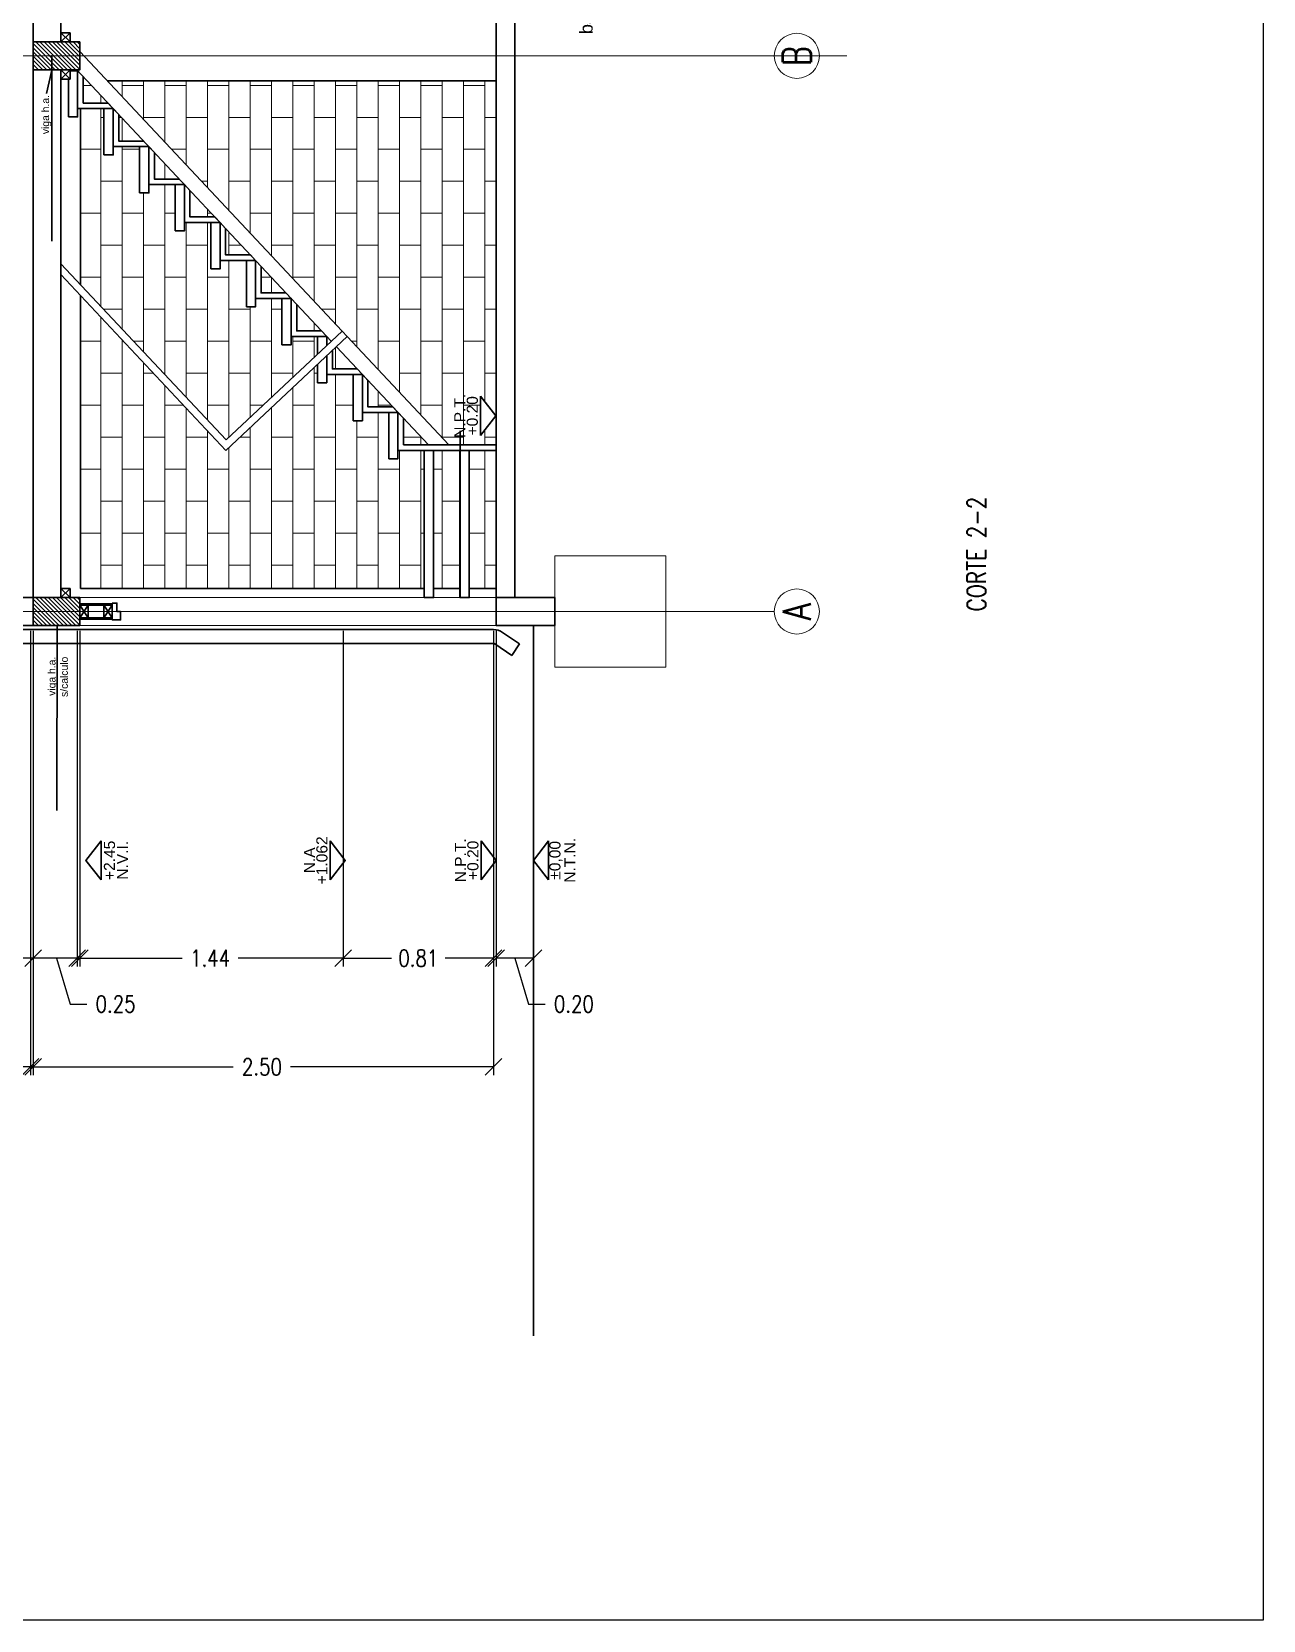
# Model space of a CAD drawing. Header units: metres. Extents: x 45 to 666, y -23 to 325.
# Drawn here: x 128.93 to 135.57, y 60.45 to 69.03 of the extents above; entities that cross this region are included whole.
import ezdxf
from ezdxf.enums import TextEntityAlignment as Align

# ---------------------------------------------------------------- set-up
doc = ezdxf.new("R2010")
doc.units = ezdxf.units.M
doc.header["$LTSCALE"] = 5
doc.header["$MEASUREMENT"] = 0
doc.linetypes.add('HIDDEN', pattern=[0.375, 0.25, -0.125])
doc.layers.get('0').update_dxf_attribs({"color": 30})
doc.layers.get('DEFPOINTS').update_dxf_attribs({"color": 210})
for name, color, linetype, lineweight in [('A-ANNO-DIMS', 3, 'Continuous', 18), ('A-ANNO-NOTE', 7, 'Continuous', 35), ('A-ANNO-SYMB', 3, 'Continuous', 18), ('A-ANNO-TEXT', 3, 'Continuous', 18), ('A-ELEV-MBE1', 7, 'Continuous', 35), ('A-ELEV-PATT', 8, 'Continuous', 18), ('A-FLOR-OVHD', 3, 'HIDDEN', 18), ('A-FURN', 8, 'Continuous', 18), ('A-WALL-BATT', 8, 'BATTING', 18), ('A-WALL-FULL', 7, 'Continuous', 35), ('A-WALL-FULL-EXTR', 7, 'Continuous', 35)]:
    doc.layers.add(name, color=color, linetype=linetype, lineweight=lineweight)
doc.styles.add('E-ARIAL', font='arial.ttf')
doc.styles.add('E-ROMANS', font='romans.shx', dxfattribs={"width": 0.8})
doc.linetypes.add('BATTING', pattern='A,0.0001,-0.1,[134,ltypeshp.shx,S=0.1,R=0,X=-0.1,Y=0],-0.2,[134,ltypeshp.shx,S=0.1,R=180,X=0.1,Y=0],-0.1', length=0.4001)
doc.dimstyles.new('E-0050_TICK_18', dxfattribs={"dimscale": 0.001, "dimtxt": 90, "dimasz": 90, "dimexe": 45, "dimexo": 30, "dimgap": 45, "dimtad": 0, "dimzin": 0, "dimdsep": 46, "dimtxsty": 'E-ROMANS', "dimblk": 'OBLIQUE', "dimcen": 45, "dimclrd": 256, "dimclre": 256, "dimclrt": 256, "dimadec": 0, "dimazin": 0, "dimtfac": 1, "dimtmove": 1, "dimatfit": 3, "dimldrblk": 'OPEN90', "dimfxl": 1, "dimtfill": 1, "dimtolj": 1, "dimtzin": 0, "dimarcsym": 0})
doc.dimstyles.new('E-0200_TICK_12', dxfattribs={"dimscale": 0.001, "dimtxt": 240, "dimasz": 240, "dimexe": 120, "dimexo": 80, "dimgap": 120, "dimtad": 0, "dimzin": 0, "dimdsep": 46, "dimtxsty": 'E-ROMANS', "dimblk": 'OBLIQUE', "dimcen": 120, "dimclrd": 256, "dimclre": 256, "dimclrt": 256, "dimadec": 0, "dimazin": 0, "dimtfac": 1, "dimtmove": 1, "dimatfit": 3, "dimldrblk": 'OPEN90', "dimfxl": 1, "dimtfill": 1, "dimtolj": 1, "dimtzin": 0, "dimlwd": -1, "dimarcsym": 0})

# ---------------------------------------------------------------- blocks, each defined once
blk = doc.blocks.new('_Oblique')
at = {"color": 0, "linetype": 'ByBlock', "lineweight": -2}
blk.add_line((-0.5, -0.5), (0.5, 0.5), dxfattribs=at)
blk = doc.blocks.new('TAG-LEVEL-CO')
for points in [[(0.352, 0.272), (-0.352, 0.272)], [(0.352, 0.272), (0, 0), (-0.352, 0.272)]]:
    blk.add_lwpolyline(points)
at = {"style": 'E-ARIAL'}
for tag, p in [('N.P.T.', (0, 0.486)), ('%%P0,00', (0, 0.262))]:
    blk.add_attdef(tag, text='', height=0.2, dxfattribs=at).set_placement(p, align=Align.BOTTOM_CENTER)
blk = doc.blocks.new('*D620')
at = {"layer": 'A-ANNO-DIMS', "lineweight": -2, "transparency": 16777216}
for p, q in [((131.4329, 65.7948), (131.4329, 63.9831)), ((131.6329, 65.7948), (131.6329, 63.9831)), ((131.6329, 64.0281), (131.4329, 64.0281)), ((131.5329, 64.0281), (131.6072, 63.7806)), ((131.6072, 63.7806), (131.6972, 63.7806))]:
    blk.add_line(p, q, dxfattribs=at)
at = {"layer": 'DEFPOINTS', "color": 0, "transparency": 16777216}
for p in [(131.4329, 65.8248), (131.6329, 65.8248), (131.4329, 64.0281)]:
    blk.add_point(p, dxfattribs=at)
at = {"layer": 'A-ANNO-DIMS', "lineweight": -2, "transparency": 16777216, "xscale": 0.09, "yscale": 0.09, "zscale": 0.09}
for p, rotation in [((131.4329, 64.0281), 180.0000000000012), ((131.6329, 64.0281), 1.199040866595169e-12)]:
    blk.add_blockref('_Oblique', p, dxfattribs=dict(at, rotation=rotation))
at = {"layer": 'A-ANNO-DIMS', "transparency": 16777216, "insert": (131.8519, 63.7806), "char_height": 0.09, "attachment_point": 5, "style": 'E-ROMANS', "bg_fill": 3, "box_fill_scale": 1.25, "bg_fill_color": 256, "bg_fill_true_color": 13158600, "bg_fill_transparency": 0}
blk.add_mtext('\\A1;0.20', dxfattribs=at)
blk = doc.blocks.new('_Open90')
at = {"color": 0, "linetype": 'ByBlock', "lineweight": -2}
for p, q in [((0, 0), (-1, 0)), ((-0.5, 0.5), (0, 0)), ((0, 0), (-0.5, -0.5))]:
    blk.add_line(p, q, dxfattribs=at)
blk = doc.blocks.new('*D227')
at = {"layer": 'A-ANNO-DIMS', "lineweight": -2, "transparency": 16777216}
for p, q in [((130.6059, 65.7948), (130.6059, 63.9831)), ((131.4179, 65.7948), (131.4179, 63.9831)), ((130.6059, 64.0281), (130.8675, 64.0281)), ((131.4179, 64.0281), (131.1564, 64.0281))]:
    blk.add_line(p, q, dxfattribs=at)
at = {"layer": 'DEFPOINTS', "color": 0, "transparency": 16777216}
for p in [(130.6059, 65.8248), (131.4179, 65.8248), (130.6059, 64.0281)]:
    blk.add_point(p, dxfattribs=at)
at = {"layer": 'A-ANNO-DIMS', "lineweight": -2, "transparency": 16777216, "xscale": 0.09, "yscale": 0.09, "zscale": 0.09}
for p, rotation in [((130.6059, 64.0281), 180.0000000000012), ((131.4179, 64.0281), 1.199040866595169e-12)]:
    blk.add_blockref('_Oblique', p, dxfattribs=dict(at, rotation=rotation))
at = {"layer": 'A-ANNO-DIMS', "transparency": 16777216, "insert": (131.0119, 64.0281), "char_height": 0.09, "attachment_point": 5, "style": 'E-ROMANS', "bg_fill": 3, "box_fill_scale": 1.25, "bg_fill_color": 256, "bg_fill_true_color": 13158600, "bg_fill_transparency": 0}
blk.add_mtext('\\A1;0.81', dxfattribs=at)
blk = doc.blocks.new('*D228')
at = {"layer": 'A-ANNO-DIMS', "lineweight": -2, "transparency": 16777216}
for p, q in [((129.1699, 65.7948), (129.1699, 63.9831)), ((130.6059, 65.7948), (130.6059, 63.9831)), ((129.1699, 64.0281), (129.7366, 64.0281)), ((130.6059, 64.0281), (130.0392, 64.0281))]:
    blk.add_line(p, q, dxfattribs=at)
at = {"layer": 'DEFPOINTS', "color": 0, "transparency": 16777216}
for p in [(129.1699, 65.8248), (130.6059, 65.8248), (129.1699, 64.0281)]:
    blk.add_point(p, dxfattribs=at)
at = {"layer": 'A-ANNO-DIMS', "lineweight": -2, "transparency": 16777216, "xscale": 0.09, "yscale": 0.09, "zscale": 0.09}
for p, rotation in [((129.1699, 64.0281), 180.0000000000012), ((130.6059, 64.0281), 1.199040866595169e-12)]:
    blk.add_blockref('_Oblique', p, dxfattribs=dict(at, rotation=rotation))
at = {"layer": 'A-ANNO-DIMS', "transparency": 16777216, "insert": (129.8879, 64.0281), "char_height": 0.09, "attachment_point": 5, "style": 'E-ROMANS', "bg_fill": 3, "box_fill_scale": 1.25, "bg_fill_color": 256, "bg_fill_true_color": 13158600, "bg_fill_transparency": 0}
blk.add_mtext('\\A1;1.44', dxfattribs=at)
blk = doc.blocks.new('*D621')
at = {"layer": 'A-ANNO-DIMS', "lineweight": -2, "transparency": 16777216}
for p, q in [((128.9329, 65.7948), (128.9329, 63.9831)), ((129.1849, 65.7948), (129.1849, 63.9831)), ((129.1849, 64.0281), (128.9329, 64.0281)), ((129.0589, 64.0281), (129.1332, 63.7806)), ((129.1332, 63.7806), (129.2232, 63.7806))]:
    blk.add_line(p, q, dxfattribs=at)
at = {"layer": 'DEFPOINTS', "color": 0, "transparency": 16777216}
for p in [(128.9329, 65.8248), (129.1849, 65.8248), (128.9329, 64.0281)]:
    blk.add_point(p, dxfattribs=at)
at = {"layer": 'A-ANNO-DIMS', "lineweight": -2, "transparency": 16777216, "xscale": 0.09, "yscale": 0.09, "zscale": 0.09}
for p, rotation in [((128.9329, 64.0281), 180.0000000000012), ((129.1849, 64.0281), 1.199040866595169e-12)]:
    blk.add_blockref('_Oblique', p, dxfattribs=dict(at, rotation=rotation))
at = {"layer": 'A-ANNO-DIMS', "transparency": 16777216, "insert": (129.3779, 63.7806), "char_height": 0.09, "attachment_point": 5, "style": 'E-ROMANS', "bg_fill": 3, "box_fill_scale": 1.25, "bg_fill_color": 256, "bg_fill_true_color": 13158600, "bg_fill_transparency": 0}
blk.add_mtext('\\A1;0.25', dxfattribs=at)
blk = doc.blocks.new('*D622')
at = {"layer": 'A-ANNO-DIMS', "lineweight": -2, "transparency": 16777216}
for p, q in [((127.9029, 65.7948), (127.9029, 63.9831)), ((128.9329, 65.7948), (128.9329, 63.9831)), ((127.9029, 64.0281), (128.2684, 64.0281)), ((128.9329, 64.0281), (128.5675, 64.0281))]:
    blk.add_line(p, q, dxfattribs=at)
at = {"layer": 'DEFPOINTS', "color": 0, "transparency": 16777216}
for p in [(127.9029, 65.8248), (128.9329, 65.8248), (127.9029, 64.0281)]:
    blk.add_point(p, dxfattribs=at)
at = {"layer": 'A-ANNO-DIMS', "lineweight": -2, "transparency": 16777216, "xscale": 0.09, "yscale": 0.09, "zscale": 0.09}
for p, rotation in [((127.9029, 64.0281), 180.0000000000012), ((128.9329, 64.0281), 1.199040866595169e-12)]:
    blk.add_blockref('_Oblique', p, dxfattribs=dict(at, rotation=rotation))
at = {"layer": 'A-ANNO-DIMS', "transparency": 16777216, "insert": (128.4179, 64.0281), "char_height": 0.09, "attachment_point": 5, "style": 'E-ROMANS', "bg_fill": 3, "box_fill_scale": 1.25, "bg_fill_color": 256, "bg_fill_true_color": 13158600, "bg_fill_transparency": 0}
blk.add_mtext('\\A1;1.03', dxfattribs=at)
blk = doc.blocks.new('*D229')
at = {"layer": 'A-ANNO-DIMS', "lineweight": -2, "transparency": 16777216}
for p, q in [((128.9179, 65.7948), (128.9179, 63.3963)), ((131.4179, 65.7948), (131.4179, 63.3963)), ((128.9179, 63.4413), (130.0132, 63.4413)), ((131.4179, 63.4413), (130.3226, 63.4413))]:
    blk.add_line(p, q, dxfattribs=at)
at = {"layer": 'DEFPOINTS', "color": 0, "transparency": 16777216}
for p in [(128.9179, 65.8248), (131.4179, 65.8248), (128.9179, 63.4413)]:
    blk.add_point(p, dxfattribs=at)
at = {"layer": 'A-ANNO-DIMS', "lineweight": -2, "transparency": 16777216, "xscale": 0.09, "yscale": 0.09, "zscale": 0.09}
for p, rotation in [((128.9179, 63.4413), 180.0000000000013), ((131.4179, 63.4413), 1.358912982141192e-12)]:
    blk.add_blockref('_Oblique', p, dxfattribs=dict(at, rotation=rotation))
at = {"layer": 'A-ANNO-DIMS', "transparency": 16777216, "insert": (130.1679, 63.4413), "char_height": 0.09, "attachment_point": 5, "style": 'E-ROMANS', "bg_fill": 3, "box_fill_scale": 1.25, "bg_fill_color": 256, "bg_fill_true_color": 13158600, "bg_fill_transparency": 0}
blk.add_mtext('\\A1;2.50', dxfattribs=at)
blk = doc.blocks.new('*D628')
at = {"layer": 'A-ANNO-DIMS', "lineweight": -2, "transparency": 16777216}
for p, q in [((126.4329, 65.7948), (126.4329, 63.3963)), ((128.9329, 65.7948), (128.9329, 63.3963)), ((126.4329, 63.4413), (127.5282, 63.4413)), ((128.9329, 63.4413), (127.8376, 63.4413))]:
    blk.add_line(p, q, dxfattribs=at)
at = {"layer": 'DEFPOINTS', "color": 0, "transparency": 16777216}
for p in [(126.4329, 65.8248), (128.9329, 65.8248), (126.4329, 63.4413)]:
    blk.add_point(p, dxfattribs=at)
at = {"layer": 'A-ANNO-DIMS', "lineweight": -2, "transparency": 16777216, "xscale": 0.09, "yscale": 0.09, "zscale": 0.09, "rotation": 180}
blk.add_blockref('_Oblique', (126.4329, 63.4413), dxfattribs=at)
at = {"layer": 'A-ANNO-DIMS', "lineweight": -2, "transparency": 16777216, "xscale": 0.09, "yscale": 0.09, "zscale": 0.09}
blk.add_blockref('_Oblique', (128.9329, 63.4413), dxfattribs=at)
at = {"layer": 'A-ANNO-DIMS', "transparency": 16777216, "insert": (127.6829, 63.4413), "char_height": 0.09, "attachment_point": 5, "style": 'E-ROMANS', "bg_fill": 3, "box_fill_scale": 1.25, "bg_fill_color": 256, "bg_fill_true_color": 13158600, "bg_fill_transparency": 0}
blk.add_mtext('\\A1;2.50', dxfattribs=at)

msp = doc.modelspace()

# ---------------------------------------------------------------- hatches: boundary and pattern name
at = {"layer": 'A-ELEV-PATT'}
h = msp.add_hatch(dxfattribs=at)
h.set_pattern_fill('LINE', color=256, scale=0.005, angle=495, style=0)
h.set_pattern_definition([(135, (201.418694, -57.962566), (-0.0112253202, -0.0112253202), [])])
h.paths.add_polyline_path([(128.9329, 68.8998), (128.9329, 68.8248), (129.1849, 68.8248), (129.1849, 68.8998)])
h.paths.add_polyline_path([(128.9329, 68.9748), (128.9329, 68.8998), (129.1849, 68.8998), (129.1849, 68.9748)])
h = msp.add_hatch(dxfattribs=at)
h.set_pattern_fill('AR-BRSTD', color=256, scale=0.0017, angle=90, style=0)
h.set_pattern_definition([(90, (-0.834, 21.76063), (-0.11516106, 7e-18), []), (180, (-0.834, 21.76063), (-0.11516106, -0.17272), [0.11516106, -0.11516106])])
h.paths.add_polyline_path([(131.4329, 68.7648), (129.3342, 68.7648), (130.6006, 67.4135), (130.628, 67.3844), (131.1758, 66.7998), (131.4329, 66.7998)])
h.paths.add_polyline_path([(131.3482, 67.0621), (131.4297, 66.9564), (131.3482, 66.8508)], flags=16)
h.paths.add_polyline_path([(129.8915, 67.9998), (129.7494, 67.9998), (129.7494, 67.9548), (129.6994, 67.9548), (129.6994, 68.2048), (129.5573, 68.2048), (129.5573, 68.1598), (129.5073, 68.1598), (129.5073, 68.4098), (129.3652, 68.4098), (129.3652, 68.3648), (129.3152, 68.3648), (129.3152, 68.6148), (129.1849, 68.6148), (129.1849, 67.6685), (129.9741, 66.8264), (130.4679, 67.2891), (130.4679, 67.3848), (130.3258, 67.3848), (130.3258, 67.3398), (130.2758, 67.3398), (130.2758, 67.5898), (130.1336, 67.5898), (130.1336, 67.5448), (130.0836, 67.5448), (130.0836, 67.7948), (129.9415, 67.7948), (129.9415, 67.7498), (129.8915, 67.7498)])
h.paths.add_polyline_path([(131.0442, 66.7698), (130.9021, 66.7698), (130.9021, 66.7248), (130.8521, 66.7248), (130.8521, 66.9748), (130.71, 66.9748), (130.71, 66.9298), (130.66, 66.9298), (130.66, 67.1798), (130.5179, 67.1798), (130.5179, 67.1348), (130.4679, 67.1348), (130.4679, 67.2343), (129.9723, 66.7698), (129.1849, 67.61), (129.1849, 66.0248), (131.0442, 66.0248)])
h.paths.add_polyline_path([(131.2364, 66.7698), (131.0942, 66.7698), (131.0942, 66.0248), (131.2364, 66.0248)])
h.paths.add_polyline_path([(131.4329, 66.7698), (131.2864, 66.7698), (131.2864, 66.0248), (131.4329, 66.0248)])
h.paths.add_polyline_path([(130.9321, 66.9428), (130.9321, 66.7998), (131.0661, 66.7998)], flags=17)
h.paths.add_polyline_path([(130.74, 67.1478), (130.74, 67.0048), (130.874, 67.0048)], flags=17)
h.paths.add_polyline_path([(130.5696, 67.3296), (130.5479, 67.3093), (130.5479, 67.2098), (130.6819, 67.2098)], flags=17)
h.paths.add_polyline_path([(130.3558, 67.5578), (130.3558, 67.4148), (130.4898, 67.4148)], flags=17)
h.paths.add_polyline_path([(130.1636, 67.7628), (130.1636, 67.6198), (130.2976, 67.6198)], flags=17)
h.paths.add_polyline_path([(129.9715, 67.9678), (129.9715, 67.8248), (130.1055, 67.8248)], flags=17)
h.paths.add_polyline_path([(129.7794, 68.1728), (129.7794, 68.0298), (129.9134, 68.0298)], flags=17)
h.paths.add_polyline_path([(129.5873, 68.3778), (129.5873, 68.2348), (129.7213, 68.2348)], flags=17)
h.paths.add_polyline_path([(129.3952, 68.5828), (129.3952, 68.4398), (129.5292, 68.4398)], flags=17)
h.paths.add_polyline_path([(129.2246, 68.7648), (129.203, 68.7648), (129.203, 68.6448), (129.337, 68.6448)])
h.paths.add_polyline_path([(131.2793, 66.842), (131.2793, 67.0709), (131.1893, 67.0709), (131.1893, 66.842)], flags=24)
h.paths.add_polyline_path([(131.348, 66.8416), (131.348, 67.0713), (131.258, 67.0713), (131.258, 66.8416)], flags=24)
h = msp.add_hatch(dxfattribs=at)
h.set_pattern_fill('LINE', color=256, scale=0.005, angle=855, style=0)
h.set_pattern_definition([(135, (201.418694, -60.962566), (-0.0112253202, -0.0112253202), [])])
h.paths.add_polyline_path([(128.9329, 65.8998), (128.9329, 65.8248), (129.1849, 65.8248), (129.1849, 65.8998)])
h.paths.add_polyline_path([(128.9329, 65.9748), (128.9329, 65.8998), (129.1849, 65.8998), (129.1849, 65.9748)])

# ---------------------------------------------------------------- linework, layer by layer
at = {"layer": 'A-ANNO-NOTE'}
for p, q in [((129.9741, 66.8264), (129.0829, 67.7773)), ((129.9723, 66.7698), (129.0829, 67.7188)), ((129.9741, 66.8264), (130.6006, 67.4135)), ((130.628, 67.3844), (130.6006, 67.4135)), ((129.9723, 66.7698), (130.628, 67.3844))]:
    msp.add_line(p, q, dxfattribs=at)
at = {"layer": 'A-ANNO-SYMB', "ltscale": 2}
for points in [[(132.9329, 68.8998), (121.8616, 68.8998)], [(133.3242, 68.8998), (121.8616, 68.8998)], [(132.9329, 65.8998), (121.8616, 65.8998)], [(132.9329, 65.8998), (121.8616, 65.8998)]]:
    msp.add_lwpolyline(points, dxfattribs=at)
at = {"layer": 'A-ANNO-SYMB', "linetype": 'Continuous', "ltscale": 5}
for centre in [(133.0549, 68.8998), (133.0549, 65.8998)]:
    msp.add_circle(centre, 0.1219, dxfattribs=at)
at = {"layer": 'A-ELEV-MBE1'}
for p, q in [((129.0829, 69.0248), (129.1329, 68.9748)), ((129.0829, 68.9748), (129.1329, 69.0248)), ((129.1849, 68.9242), (130.6006, 67.4135)), ((129.0829, 68.7748), (129.1329, 68.8248)), ((129.0829, 68.8248), (129.1329, 68.7748)), ((129.1684, 68.8248), (130.5422, 67.3588)), ((130.5696, 67.3296), (131.0661, 66.7998)), ((130.628, 67.3844), (131.1758, 66.7998)), ((129.0829, 66.0248), (129.1329, 65.9748)), ((129.0829, 65.9748), (129.1329, 66.0248)), ((131.0442, 66.0248), (129.1879, 66.0248)), ((131.2364, 66.0248), (131.0942, 66.0248)), ((131.4329, 66.0248), (131.2864, 66.0248)), ((129.2299, 65.9348), (129.3149, 65.9348)), ((131.5582, 65.725), (131.516, 65.663))]:
    msp.add_line(p, q, dxfattribs=at)
for points in [[(129.0829, 71.8248), (129.0829, 69.0248)], [(129.123, 68.5698), (129.173, 68.5698), (129.173, 68.8198), (129.1329, 68.8198)], [(128.9329, 67.9929), (128.9329, 68.7648)], [(129.0829, 65.9748), (129.0829, 68.7748)], [(129.0829, 65.9748), (129.0829, 68.7748)], [(129.123, 68.7748), (129.123, 68.5698)], [(129.3342, 68.7648), (131.4329, 68.7648)], [(129.1879, 67.6653), (129.1879, 68.6148)], [(129.3152, 68.3648), (129.3652, 68.3648), (129.3652, 68.6148), (129.3152, 68.6148), (129.3152, 68.3648)], [(129.5073, 68.1598), (129.5573, 68.1598), (129.5573, 68.4098), (129.5073, 68.4098), (129.5073, 68.1598)], [(129.6994, 67.9548), (129.7494, 67.9548), (129.7494, 68.2048), (129.6994, 68.2048), (129.6994, 67.9548)], [(128.9329, 65.9748), (128.9329, 67.936)], [(129.8915, 67.7498), (129.9415, 67.7498), (129.9415, 67.9998), (129.8915, 67.9998), (129.8915, 67.7498)], [(130.0836, 67.5448), (130.1336, 67.5448), (130.1336, 67.7948), (130.0836, 67.7948), (130.0836, 67.5448)], [(129.1879, 66.0248), (129.1879, 67.6068)], [(130.2758, 67.3398), (130.3258, 67.3398), (130.3258, 67.5898), (130.2758, 67.5898), (130.2758, 67.3398)], [(130.4679, 67.3848), (130.4679, 67.2891)], [(130.5179, 67.336), (130.5179, 67.3848)], [(130.5179, 67.3848), (130.5179, 67.336)], [(130.4679, 67.1348), (130.5179, 67.1348), (130.5179, 67.2812)], [(130.5179, 67.2812), (130.5179, 67.1798), (130.71, 67.1798), (130.6819, 67.2098), (130.5479, 67.2098), (130.5479, 67.3093)], [(130.4679, 67.2343), (130.4679, 67.1348)], [(130.66, 66.9298), (130.71, 66.9298), (130.71, 67.1798), (130.66, 67.1798), (130.66, 66.9298)], [(130.8521, 66.7248), (130.9021, 66.7248), (130.9021, 66.9748), (130.8521, 66.9748), (130.8521, 66.7248)], [(131.4329, 66.7998), (130.9321, 66.7998), (130.9321, 66.9428), (130.9021, 66.9748), (130.9021, 66.7698), (131.4329, 66.7698)], [(131.2369, 65.9748), (131.2369, 66.8748)], [(131.0442, 65.9748), (131.0942, 65.9748), (131.0942, 66.7698), (131.0442, 66.7698), (131.0442, 65.9748)], [(131.2364, 65.9748), (131.2864, 65.9748), (131.2864, 66.7698), (131.2364, 66.7698), (131.2364, 65.9748)]]:
    msp.add_lwpolyline(points, dxfattribs=at)
for points in [[(129.3652, 68.6148), (129.337, 68.6448), (129.203, 68.6448), (129.203, 68.7878), (129.173, 68.8198), (129.173, 68.6148)], [(129.5573, 68.4098), (129.5292, 68.4398), (129.3952, 68.4398), (129.3952, 68.5828), (129.3652, 68.6148), (129.3652, 68.4098)], [(129.7494, 68.2048), (129.7213, 68.2348), (129.5873, 68.2348), (129.5873, 68.3778), (129.5573, 68.4098), (129.5573, 68.2048)], [(129.9415, 67.9998), (129.9134, 68.0298), (129.7794, 68.0298), (129.7794, 68.1728), (129.7494, 68.2048), (129.7494, 67.9998)], [(130.1336, 67.7948), (130.1055, 67.8248), (129.9715, 67.8248), (129.9715, 67.9678), (129.9415, 67.9998), (129.9415, 67.7948)], [(130.3258, 67.5898), (130.2976, 67.6198), (130.1636, 67.6198), (130.1636, 67.7628), (130.1336, 67.7948), (130.1336, 67.5898)], [(130.5179, 67.3848), (130.4898, 67.4148), (130.3558, 67.4148), (130.3558, 67.5578), (130.3258, 67.5898), (130.3258, 67.3848)], [(130.9021, 66.9748), (130.874, 67.0048), (130.74, 67.0048), (130.74, 67.1478), (130.71, 67.1798), (130.71, 66.9748)]]:
    msp.add_lwpolyline(points, close=True, dxfattribs=at)
for points in [[(126.4534, 65.8026), (131.4175, 65.8026, -0.150775), (131.4668, 65.7873), (131.5582, 65.725)], [(126.4534, 65.7276), (131.4175, 65.7276, -0.150775), (131.4245, 65.7254), (131.516, 65.663)]]:
    msp.add_lwpolyline(points, format="xyb", dxfattribs=at)
at = {"layer": 'A-FLOR-OVHD'}
msp.add_lwpolyline([(132.3479, 65.5998), (132.3479, 66.1998), (131.7479, 66.1998), (131.7479, 65.5998)], close=True, dxfattribs=at)
at = {"layer": 'A-FURN'}
msp.add_line((131.4329, 65.9748), (129.1849, 65.9748), dxfattribs=at)
at = {"layer": 'A-WALL-BATT', "ltscale": 0.018}
msp.add_line((129.2299, 65.8998), (129.3149, 65.8998), dxfattribs=at)
at = {"layer": 'A-WALL-FULL'}
for p, q in [((131.4329, 65.9748), (131.4329, 71.8248)), ((131.5329, 68.8248), (131.5329, 71.8248)), ((131.5329, 65.9748), (131.5329, 68.8248)), ((131.7479, 65.8248), (131.7479, 65.9748))]:
    msp.add_line(p, q, dxfattribs=at)
for points in [[(129.1849, 68.9748), (129.1849, 68.8248), (128.9329, 68.8248), (128.9329, 68.9748), (129.1849, 68.9748)], [(128.9329, 68.9498), (128.9329, 68.8498)], [(129.1849, 65.9748), (129.1849, 65.8248), (128.9329, 65.8248), (128.9329, 65.9748), (129.1849, 65.9748)], [(131.7479, 65.8248), (131.4329, 65.8248), (131.4329, 65.9748), (131.7479, 65.9748)], [(131.6329, 65.8248), (131.6329, 61.989)]]:
    msp.add_lwpolyline(points, dxfattribs=at)
at = {"layer": 'A-WALL-FULL-EXTR'}
for p, q in [((129.1329, 69.0248), (129.0829, 69.0248)), ((129.0829, 69.0248), (129.0829, 68.9748)), ((129.1329, 69.0248), (129.1329, 68.9748)), ((129.0829, 68.7748), (129.0829, 68.8248)), ((129.1329, 68.7748), (129.1329, 68.8248)), ((129.1329, 68.7748), (129.0829, 68.7748)), ((128.9329, 65.9748), (127.9029, 65.9748)), ((129.1329, 66.0248), (129.0829, 66.0248)), ((129.0829, 66.0248), (129.0829, 65.9748)), ((129.1329, 66.0248), (129.1329, 65.9748)), ((129.1849, 65.9408), (129.3599, 65.9408)), ((128.9329, 65.8248), (127.9029, 65.8248))]:
    msp.add_line(p, q, dxfattribs=at)
msp.add_lwpolyline([(128.9329, 71.8248), (128.9329, 65.9748)], dxfattribs=at)

# ---------------------------------------------------------------- block references
at = {"layer": 'A-ANNO-NOTE', "xscale": 0.3000000000000114, "yscale": 0.3000000000000114, "zscale": 0.3000000000000114}
for p, rotation, values in [((131.4297, 66.9564), 89.99999999998371, {'%%P0,00': '+0.20', 'N.P.T.': 'N.P.T.'}), ((130.6179, 64.5563), 90, {'%%P0,00': '+1.062', 'N.P.T.': 'N.A'}), ((131.4329, 64.5563), 90, {'%%P0,00': '+0.20', 'N.P.T.': 'N.P.T.'})]:
    msp.add_blockref('TAG-LEVEL-CO', p, dxfattribs=dict(at, rotation=rotation)).add_auto_attribs(values)
at = {"layer": 'A-ANNO-NOTE'}
ref = msp.add_blockref('TAG-LEVEL-CO', (131.6329, 64.5563), dxfattribs=dict(at, xscale=-0.3000000000000114, yscale=0.3000000000000114, zscale=0.3, rotation=270))
ref.add_attrib('%%P0,00', '%%P0,00', dxfattribs={"layer": '0', "height": 0.06, "rotation": 90, "style": 'E-ARIAL'}).set_placement((131.797, 64.5563), align=Align.BOTTOM_CENTER)
ref.add_attrib('N.P.T.', 'N.T.N.', dxfattribs={"layer": '0', "height": 0.06, "rotation": 90, "style": 'E-ARIAL'}).set_placement((131.8779, 64.5563), align=Align.BOTTOM_CENTER)
ref = msp.add_blockref('TAG-LEVEL-CO', (129.2179, 64.5563), dxfattribs=dict(at, xscale=-0.3000000000000114, yscale=0.3000000000000114, zscale=0.3, rotation=269.9999999999946))
ref.add_attrib('%%P0,00', '+2.45', dxfattribs={"layer": '0', "height": 0.06, "rotation": 90, "style": 'E-ARIAL'}).set_placement((129.3927, 64.5563), align=Align.BOTTOM_CENTER)
ref.add_attrib('N.P.T.', 'N.V.I.', dxfattribs={"layer": '0', "height": 0.06, "rotation": 90, "style": 'E-ARIAL'}).set_placement((129.4629, 64.5563), align=Align.BOTTOM_CENTER)

# ---------------------------------------------------------------- texts
at = {"layer": 'A-ANNO-NOTE', "attachment_point": 6, "rotation": 90, "style": 'E-ARIAL'}
for s, insert, char_height in [('Mueble de cocina 150x52 cms\\Pbajo lavadero con repisa y sin puerta \\P ', (131.9285, 70.6152), 0.07), ('viga h.a.', (129.0049, 68.6883), 0.04), ('viga h.a.\\Ps/calculo', (129.0671, 65.6558), 0.04)]:
    msp.add_mtext(s, dxfattribs=dict(at, insert=insert, char_height=char_height))
at = {"layer": 'A-ANNO-TEXT', "ltscale": 5, "char_height": 0.15, "attachment_point": 5, "rotation": 90, "style": 'E-ROMANS'}
for s, insert in [('B', (133.0549, 68.8998)), ('A', (133.0549, 65.8998))]:
    msp.add_mtext(s, dxfattribs=dict(at, insert=insert))
at = {"layer": 'A-ANNO-TEXT', "insert": (133.9751, 65.8998), "char_height": 0.1, "attachment_point": 1, "rotation": 90, "style": 'E-ROMANS'}
msp.add_mtext('CORTE 2-2', dxfattribs=at)

# ---------------------------------------------------------------- leaders
at = {"layer": 'A-ANNO-NOTE', "annotation_type": 0, "has_hookline": 1, "hookline_direction": 1, "horizontal_direction": (0, 1, 0)}
for points, text_width in [([(131.222, 70.7975), (131.8829, 70.7699), (131.8832, 70.6357)], 1.5877), ([(129.0329, 68.8998), (129.0329, 68.8227), (129.0049, 68.6964)], 0.2057)]:
    msp.add_leader(points, dimstyle='E-0200_TICK_12', override={"dimasz": 0.2, "dimtad": 0, "dimldrblk": 'Open90'}, dxfattribs=dict(at, text_width=text_width))
at = {"layer": 'A-ANNO-NOTE'}
msp.add_leader([(129.0622, 65.8248), (129.0621, 65.7073), (129.0621, 65.6676)], dimstyle='E-0200_TICK_12', override={"dimasz": 0.2, "dimtad": 0, "dimldrblk": 'Open90'}, dxfattribs=at)

# ---------------------------------------------------------------- next in the draw order: dimensions: what is measured, and where the dimension line sits
at = {"layer": 'A-ANNO-DIMS'}
dim = msp.add_linear_dim(base=(131.4329, 64.0281), p1=(131.6329, 65.8248), p2=(131.4329, 65.8248), angle=180, dimstyle='E-0050_TICK_18', dxfattribs=at)
dim.commit()
dim.dimension.update_dxf_attribs({"geometry": '*D620', "text_midpoint": (131.7422, 63.7806)})

# ---------------------------------------------------------------- next in the draw order: dimensions: what is measured, and where the dimension line sits
dim = msp.add_linear_dim(base=(130.6059, 64.0281), p1=(131.4179, 65.8248), p2=(130.6059, 65.8248), angle=180, dimstyle='E-0050_TICK_18', dxfattribs=at)
dim.commit()
dim.dimension.update_dxf_attribs({"geometry": '*D227', "text_midpoint": (131.0119, 64.0281)})

# ---------------------------------------------------------------- next in the draw order: dimensions: what is measured, and where the dimension line sits
dim = msp.add_linear_dim(base=(129.1699, 64.0281), p1=(130.6059, 65.8248), p2=(129.1699, 65.8248), angle=180, dimstyle='E-0050_TICK_18', dxfattribs=at)
dim.commit()
dim.dimension.update_dxf_attribs({"geometry": '*D228', "text_midpoint": (129.8879, 64.0281)})

# ---------------------------------------------------------------- next in the draw order: dimensions: what is measured, and where the dimension line sits
dim = msp.add_linear_dim(base=(128.9329, 64.0281), p1=(129.1849, 65.8248), p2=(128.9329, 65.8248), angle=180, dimstyle='E-0050_TICK_18', dxfattribs=at)
dim.commit()
dim.dimension.update_dxf_attribs({"geometry": '*D621', "text_midpoint": (129.2682, 63.7806)})

# ---------------------------------------------------------------- next in the draw order: dimensions: what is measured, and where the dimension line sits
dim = msp.add_linear_dim(base=(127.9029, 64.0281), p1=(128.9329, 65.8248), p2=(127.9029, 65.8248), angle=180, dimstyle='E-0050_TICK_18', dxfattribs=at)
dim.commit()
dim.dimension.update_dxf_attribs({"geometry": '*D622', "text_midpoint": (128.4179, 64.0281)})

# ---------------------------------------------------------------- next in the draw order: dimensions: what is measured, and where the dimension line sits
dim = msp.add_aligned_dim(p1=(131.4179, 65.8248), p2=(128.9179, 65.8248), distance=2.3836, dimstyle='E-0050_TICK_18', dxfattribs=at)
dim.commit()
dim.dimension.update_dxf_attribs({"geometry": '*D229', "text_midpoint": (130.1679, 63.4413)})

# ---------------------------------------------------------------- next in the draw order: linework, layer by layer
at = {"layer": 'A-ELEV-MBE1'}
for p, q in [((129.1849, 65.9348), (129.2299, 65.8648)), ((129.1849, 65.8648), (129.2299, 65.9348)), ((129.3149, 65.9348), (129.3599, 65.8648)), ((129.3149, 65.8648), (129.3599, 65.9348)), ((129.2299, 65.8648), (129.3149, 65.8648))]:
    msp.add_line(p, q, dxfattribs=at)
at = {"layer": 'A-FURN'}
msp.add_line((131.4329, 65.8248), (129.1849, 65.8248), dxfattribs=at)
at = {"layer": 'A-WALL-FULL-EXTR'}
msp.add_line((129.1849, 65.8588), (129.3599, 65.8588), dxfattribs=at)
for points in [[(129.1849, 65.8648), (129.2299, 65.8648), (129.2299, 65.9348), (129.1849, 65.9348), (129.1849, 65.8648)], [(129.3149, 65.8648), (129.3599, 65.8648), (129.3599, 65.9348), (129.3149, 65.9348), (129.3149, 65.8648)]]:
    msp.add_lwpolyline(points, dxfattribs=at)
msp.add_lwpolyline([(129.3599, 65.9448), (129.3599, 65.8548), (129.4049, 65.8548), (129.4049, 65.8998), (129.3849, 65.8998), (129.3849, 65.9448)], close=True, dxfattribs=at)

# ---------------------------------------------------------------- next in the draw order: dimensions: what is measured, and where the dimension line sits
at = {"layer": 'A-ANNO-DIMS'}
dim = msp.add_linear_dim(base=(126.4329, 63.4413), p1=(128.9329, 65.8248), p2=(126.4329, 65.8248), angle=0, dimstyle='E-0050_TICK_18', dxfattribs=at)
dim.commit()
dim.dimension.update_dxf_attribs({"geometry": '*D628', "text_midpoint": (127.6829, 63.4413)})

# ---------------------------------------------------------------- next in the draw order: linework, layer by layer
at = {"layer": 'DEFPOINTS'}
msp.add_lwpolyline([(120.4806, 76.6052), (135.5725, 76.6052), (135.5725, 60.4535), (120.4806, 60.4535)], close=True, dxfattribs=at)

doc.saveas('drawing.dxf')
